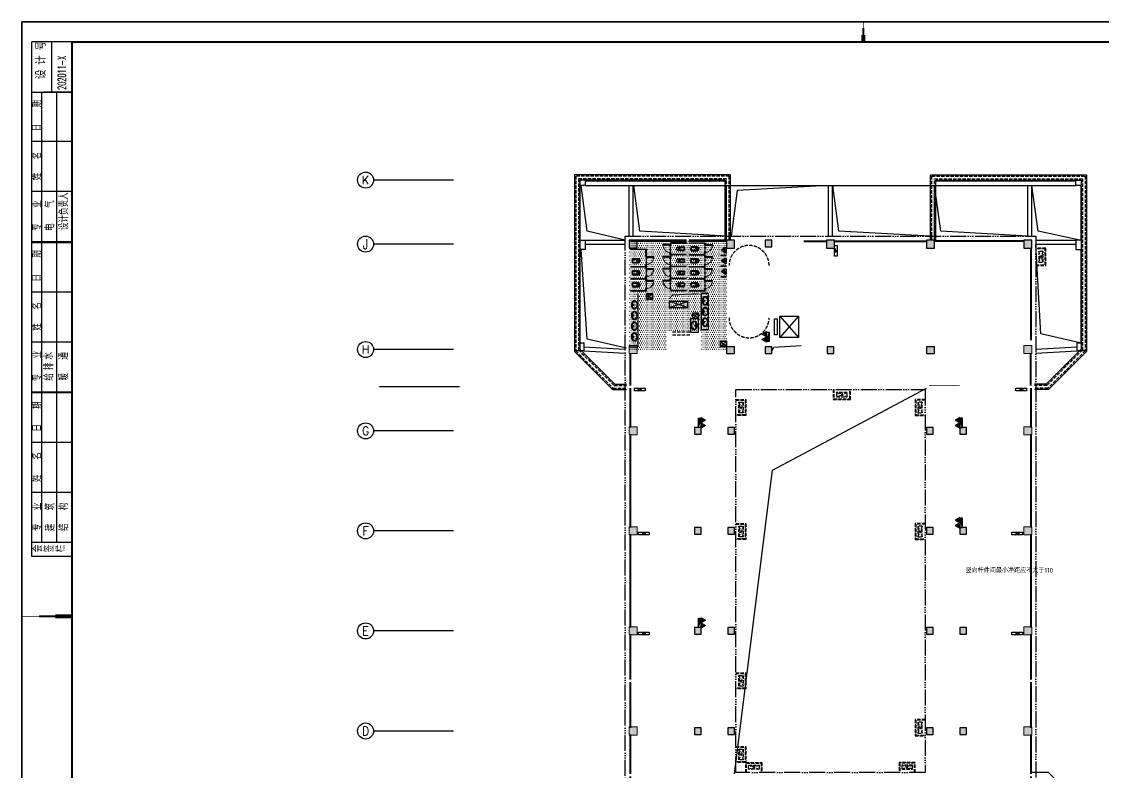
# Model space of a CAD drawing. Extents: x -55438775289 to -98440, y -7665632576 to 9496667396.
# Drawn here: x -234616 to -153515, y -89120 to -32839 of the extents above; entities that cross this region are included whole.
import ezdxf
from ezdxf.enums import TextEntityAlignment as Align

# ---------------------------------------------------------------- set-up
doc = ezdxf.new("R2010")
doc.units = 0
doc.header["$LTSCALE"] = 1000
doc.linetypes.add('行政综合楼底图$0$ACAD_ISO06W100', pattern=[37.5, 24, -3, 0.5, -3, 0.5, -3, 0.5, -3])
doc.linetypes.add('行政综合楼底图$0$DASH', pattern=[0.35, 0.25, -0.1])
doc.layers.get('0').update_dxf_attribs({"linetype": 'CONTINUOUS'})
for name, color, linetype in [('0AR', 8, 'CONTINUOUS'), ('FRAME', 7, 'CONTINUOUS'), ('行政综合楼底图$0$A-空调', 8, '行政综合楼底图$0$DASH'), ('行政综合楼底图$0$AXIS', 8, 'CONTINUOUS'), ('行政综合楼底图$0$AXIS_TEXT', 8, 'CONTINUOUS'), ('行政综合楼底图$0$EQUIP_消火栓', 8, 'CONTINUOUS'), ('行政综合楼底图$0$EQUIP_灭火器', 8, 'CONTINUOUS'), ('行政综合楼底图$0$EVTR', 8, 'CONTINUOUS'), ('行政综合楼底图$0$HANDRAIL', 8, 'CONTINUOUS'), ('行政综合楼底图$0$JS-柱', 8, 'CONTINUOUS'), ('行政综合楼底图$0$LINE', 8, 'CONTINUOUS'), ('行政综合楼底图$0$LVTRY', 8, 'CONTINUOUS'), ('行政综合楼底图$0$PUB_HATCH', 8, 'CONTINUOUS'), ('行政综合楼底图$0$PUB_TEXT', 8, 'CONTINUOUS'), ('行政综合楼底图$0$roof', 8, 'CONTINUOUS'), ('行政综合楼底图$0$SPACE_HATCH', 8, 'CONTINUOUS'), ('行政综合楼底图$0$STAIR', 8, 'CONTINUOUS'), ('行政综合楼底图$0$SURFACE', 8, 'CONTINUOUS'), ('行政综合楼底图$0$WINDOW', 8, 'CONTINUOUS'), ('行政综合楼底图$0$Z-电器', 8, 'CONTINUOUS'), ('行政综合楼底图$0$挡烟垂壁', 8, 'CONTINUOUS'), ('行政综合楼底图$0$洁具', 8, 'CONTINUOUS'), ('行政综合楼底图$0$钢构--柱', 8, 'CONTINUOUS')]:
    doc.layers.add(name, color=color, linetype=linetype)
doc.layers.add('行政综合楼底图$0$COLU', color=8, linetype='CONTINUOUS', lineweight=30)
doc.styles.add('FRAME-3', font='romans.shx', dxfattribs={"width": 0.7, "bigfont": 'hztxt.shx'})
doc.styles.add('行政综合楼底图$0$_TCH_AXIS', font='COMPLEX', dxfattribs={"bigfont": 'GBCBIG'})
doc.styles.add('行政综合楼底图$0$COMPLEX', font='COMPLEX')
doc.styles.add('行政综合楼底图$0$DIM_FONT', font='SIMPLEX', dxfattribs={"width": 0.7, "bigfont": 'GBCBIG'})
doc.styles.add('行政综合楼底图$0$Standard', font='TSSDENG(2)', dxfattribs={"bigfont": 'TSSDCHN(2)'})
doc.styles.add('行政综合楼底图$0$偶数层平面$0$_ROMANC', font='romanc__.ttf', dxfattribs={"width": 0.6})

# ---------------------------------------------------------------- blocks, each defined once
blk = doc.blocks.new('行政综合楼底图$0$487w89234wrgt53leserfas')
at = {"layer": '行政综合楼底图$0$A-空调'}
for p, q in [((0, 320), (800, 320)), ((0, 0), (0, 320)), ((200, 240), (0, 320)), ((200, 80), (0, 0)), ((800, 0), (0, 0)), ((800, 320), (600, 240)), ((800, 0), (600, 80)), ((800, 320), (800, 0))]:
    blk.add_line(p, q, dxfattribs=at)
at = {"layer": '行政综合楼底图$0$A-空调', "style": '行政综合楼底图$0$偶数层平面$0$_ROMANC', "width": 0.7}
blk.add_text('AC', height=200, rotation=360, dxfattribs=at).set_placement((277, 73))
blk = doc.blocks.new('行政综合楼底图$0$04w7iw58658')
at = {"layer": '行政综合楼底图$0$A-空调', "linetype": '行政综合楼底图$0$DASH'}
for points in [[(-823980, -167265), (-823230, -167265), (-823230, -165965), (-823980, -165965)], [(-823980, -167215), (-823280, -167215), (-823280, -166015), (-823980, -166015)], [(-839180, -176565), (-839180, -177315), (-837880, -177315), (-837880, -176565)], [(-839130, -176565), (-839130, -177265), (-837930, -177265), (-837930, -176565)], [(-846480, -177315), (-845730, -177315), (-845730, -178515), (-846480, -178515)], [(-846480, -177365), (-845780, -177365), (-845780, -178465), (-846480, -178465)], [(-832280, -177315), (-833030, -177315), (-833030, -178515), (-832280, -178515)], [(-832280, -177365), (-832980, -177365), (-832980, -178465), (-832280, -178465)], [(-846480, -186615), (-845730, -186615), (-845730, -187815), (-846480, -187815)], [(-846480, -186665), (-845780, -186665), (-845780, -187765), (-846480, -187765)], [(-832280, -186615), (-833030, -186615), (-833030, -187815), (-832280, -187815)], [(-832280, -186665), (-832980, -186665), (-832980, -187765), (-832280, -187765)], [(-846480, -197815), (-845730, -197815), (-845730, -199015), (-846480, -199015)], [(-846480, -197865), (-845780, -197865), (-845780, -198965), (-846480, -198965)], [(-832280, -201315), (-833030, -201315), (-833030, -202515), (-832280, -202515)], [(-832280, -201365), (-832980, -201365), (-832980, -202465), (-832280, -202465)], [(-846480, -203315), (-845730, -203315), (-845730, -204515), (-846480, -204515)], [(-846480, -203365), (-845780, -203365), (-845780, -204465), (-846480, -204465)], [(-845730, -205265), (-845730, -204515), (-844530, -204515), (-844530, -205265)], [(-845680, -205265), (-845680, -204565), (-844580, -204565), (-844580, -205265)], [(-833030, -205265), (-833030, -204515), (-834230, -204515), (-834230, -205265)], [(-833080, -205265), (-833080, -204565), (-834180, -204565), (-834180, -205265)]]:
    blk.add_lwpolyline(points, dxfattribs=at)
at = {"layer": '行政综合楼底图$0$A-空调', "linetype": 'ByBlock', "extrusion": (0, 0, -1), "zscale": -1}
for p, rotation in [((823430, -166215), 270.00000004002), ((832830, -178315), 90.00000004001984), ((832830, -187615), 90.00000004001984), ((832830, -202315), 90.00000004001984), ((834030, -204715), 180)]:
    blk.add_blockref('行政综合楼底图$0$487w89234wrgt53leserfas', p, dxfattribs=dict(at, rotation=rotation))
blk.add_blockref('行政综合楼底图$0$487w89234wrgt53leserfas', (838130, -177115), dxfattribs=at)
at = {"layer": '行政综合楼底图$0$A-空调', "linetype": 'ByBlock', "extrusion": (0, 0, -1), "xscale": -1, "zscale": -1}
for p, rotation in [((845930, -178315), 269.9999999599802), ((845930, -187615), 269.9999999599802), ((845930, -198815), 269.9999999599802), ((845930, -204315), 269.9999999599802), ((844730, -204715), 180)]:
    blk.add_blockref('行政综合楼底图$0$487w89234wrgt53leserfas', p, dxfattribs=dict(at, rotation=rotation))
blk = doc.blocks.new('行政综合楼底图$0$$DorLib2D$00000001')
for p, q in [((0.45, 0.975), (0.5, 0.975)), ((0.45, 0), (0.45, 0.975)), ((0.5, 0), (0.45, 0)), ((0.5, 0), (0.5, 0.975))]:
    blk.add_line(p, q)
at = {"lineweight": 13}
blk.add_arc((0.475, 0), 0.975, 91.46928, 180, dxfattribs=at)
blk = doc.blocks.new('行政综合楼底图$0$$lvtry$00000200')
at = {"color": 0}
for p, q in [((-110, -40, 0), (-110, -470, 0)), ((100, -30, 0), (-100, -30, 0)), ((110, -470, 0), (110, -40, 0))]:
    blk.add_line(p, q, dxfattribs=at)
at = {"color": 0, "elevation": 0}
blk.add_lwpolyline([(100, 0), (-100, 0, 0.414214), (-140, -40), (-140, -480, 0.414214), (-30, -590), (30, -590, 0.414214), (140, -480), (140, -40, 0.414214)], format="xyb", close=True, dxfattribs=at)
blk.add_lwpolyline([(140, -470), (-140, -470)], dxfattribs=at)
at = {"color": 0}
blk.add_circle((0, -359, 0), 20, dxfattribs=at)
for centre, start, end in [((-100, -40, 0), 90, 180), ((100, -40, 0), 0, 90)]:
    blk.add_arc(centre, 10, start, end, dxfattribs=at)
for p in [(0, 0), (0, -359, 0)]:
    blk.add_point(p, dxfattribs=at)
blk = doc.blocks.new('行政综合楼底图$0$WEWWW')
at = {"layer": '行政综合楼底图$0$洁具', "color": 201}
blk.add_line((1309138, 225223), (1309138, 225253), dxfattribs=at)
for points in [[(1307938, 224488), (1309138, 224488), (1309138, 225388)], [(1307938, 224518), (1309108, 224518), (1309108, 224653), (1309138, 224653)], [(1309108, 225253), (1309108, 225388)]]:
    blk.add_lwpolyline(points, dxfattribs=at)
at = {"layer": '行政综合楼底图$0$LVTRY', "rotation": 89.99964805849478}
blk.add_blockref('行政综合楼底图$0$$lvtry$00000200', (1308078, 224938, 0), dxfattribs=at)
at = {"layer": '行政综合楼底图$0$洁具', "color": 201, "extrusion": (0, 0, -1), "xscale": 600, "yscale": 600, "zscale": -100, "rotation": 90}
blk.add_blockref('行政综合楼底图$0$$DorLib2D$00000001', (-1309108, 224953), dxfattribs=at)
blk = doc.blocks.new('行政综合楼底图$0$$lvtry$00000174')
at = {"color": 0}
for p, q in [((-179, -96), (-17, -96)), ((-14, -152), (-54, -152)), ((-52, -25), (56, -25)), ((-52, -78), (-20, -78)), ((-22, -44), (-17, -142)), ((2, -208), (2, -161)), ((58, -152), (18, -152)), ((21, -142), (26, -44)), ((21, -96), (183, -96)), ((24, -78), (56, -78))]:
    blk.add_line(p, q, dxfattribs=at)
blk.add_lwpolyline([(-123, -18, 0.084172), (-219, -66, 0.106486), (-289, -143, 0.130324), (-310, -225, 0.130324), (-289, -308, 0.106486), (-219, -385, 0.084172), (-123, -433, 0.073176), (0, -451, 0.073176), (123, -433, 0.084172), (219, -385, 0.106486), (289, -308, 0.130324), (310, -225, 0.130324), (289, -143, 0.106486), (219, -66, 0.084172), (123, -18, 0.073176), (0, 0, 0.073176), (-123, -18)], format="xyb", dxfattribs=at)
for centre, radius in [((-52, -52), 19.4), ((-52, -52), 12.6), ((56, -52), 19.4), ((56, -52), 12.6)]:
    blk.add_circle(centre, radius, dxfattribs=at)
for centre, radius, start, end in [((-114, -224), 148, 125.21711, 225.40436), ((6, -130), 300, 221.74301, 269.24304), ((-179, -131), 35.1, 90, 125.21711), ((-52, -52), 26.5, 90, 270), ((2, -152), 30.9, 129.87131, 50.12869), ((2, -62), 29.9, 37.44023, 142.55977), ((2, -142), 19.1, 180, 0), ((2, -152), 19.3, 163.92741, 16.07259), ((-2, -130), 300, 270.75696, 318.25699), ((56, -52), 26.5, 270, 90), ((183, -131), 35.1, 54.78289, 90), ((118, -224), 148, 314.59564, 54.78289)]:
    blk.add_arc(centre, radius, start, end, dxfattribs=at)
for p in [(2, -62), (2, -152)]:
    blk.add_point(p, dxfattribs=at)
blk = doc.blocks.new('行政综合楼底图$0$$plan$00002154')
for p, q in [((-449.999625, 450), (449.999625, 450)), ((-449.999625, -450), (-449.999625, 450)), ((-399.999625, 400), (399.999625, 400)), ((-399.999625, 400), (-26.107125, 26.1075)), ((-399.999625, -400), (-399.999625, 400)), ((24.999625, 0), (-24.999625, 0)), ((0.000375, -25), (0.000375, 25)), ((26.392875, 26.3925), (399.999625, 400)), ((399.999625, 400), (399.999625, -400)), ((449.999625, 450), (449.999625, -450)), ((449.999625, -450), (-449.999625, -450)), ((-399.999625, -400), (-26.497125, -26.495)), ((399.999625, -400), (-399.999625, -400)), ((26.584875, -26.585), (399.999625, -400))]:
    blk.add_line(p, q)
for radius in [37.5, 25]:
    blk.add_circle((0.000375, 0), radius)
blk = doc.blocks.new('行政综合楼底图$0$$plan$00002813')
at = {"layer": '行政综合楼底图$0$LVTRY'}
blk.add_line((-112, -146), (114, -146), dxfattribs=at)
blk.add_lwpolyline([(-185, 0), (-185, -10), (-164, -10, 0.125587), (-163, -162, 0.087699), (-135, -207, -0.142493), (-79, -292, 0.309604), (0, -360, 0.229829), (59, -308, -0.1358), (128, -215, 0.187963), (170, -108, 0.056569), (165, -10), (185, -10), (185, 0)], format="xyb", close=True, dxfattribs=at)
for radius in [47.3, 34.6, 22.1]:
    blk.add_circle((0, -62), radius, dxfattribs=at)
for centre, radius, start, end in [((-382, -363), 346, 14.06156, 38.70013), ((-6, -276), 40.9, 183.65649, 351.93977), ((335, -366), 312, 135.28681, 164.39133)]:
    blk.add_arc(centre, radius, start, end, dxfattribs=at)
blk = doc.blocks.new('行政综合楼底图$0$dujktarfgaujtjstjs')
blk.add_lwpolyline([(-714, 5071), (-434, 5377), (1486, 5471)])
at = {"layer": '行政综合楼底图$0$LINE'}
for points in [[(586, 9471), (-3614, 9471)], [(586, 9371), (-3614, 9371), (-3614, 9371)], [(3586, 9471), (786, 9471)], [(3586, 9371), (786, 9371)]]:
    blk.add_lwpolyline(points, dxfattribs=at)
at = {"layer": '行政综合楼底图$0$LVTRY'}
for points in [[(3586, 8306), (3186, 8306), (3186, 8336), (3586, 8336)], [(3586, 7506), (3186, 7506), (3186, 7536), (3586, 7536)], [(3586, 6706), (3186, 6706), (3186, 6736), (3586, 6736)], [(-3064, 5471), (-3064, 1721), (-3064, 1721), (-3064, 1721), (-3064, 1471)], [(1686, 2771), (2236, 2771), (2236, 5471), (1686, 5471), (1686, 2771)], [(1486, 3571), (886, 3571), (886, 2571), (1486, 2571), (1486, 3571)], [(-3714, 1471), (-3064, 1471)]]:
    blk.add_lwpolyline(points, dxfattribs=at)
at = {"layer": '行政综合楼底图$0$SPACE_HATCH'}
blk.add_lwpolyline([(686, 4421), (686, 4871), (-714, 4871), (-714, 4421), (686, 4421), (-714, 4871), (-714, 4421), (686, 4871)], dxfattribs=at)
at = {"layer": '行政综合楼底图$0$WINDOW', "linetype": '行政综合楼底图$0$DASH'}
for p, q in [((836, 2571), (-464, 2571)), ((-464, 2371), (836, 2371))]:
    blk.add_line(p, q, dxfattribs=at)
at = {"layer": '行政综合楼底图$0$洁具', "color": 201}
blk.add_line((-2314, 8206), (-2314, 8236), dxfattribs=at)
for points in [[(586, 9271), (-614, 9271), (-614, 9241), (586, 9241)], [(786, 9271), (1986, 9271), (1986, 9241), (786, 9241)], [(-3614, 8801), (-2414, 8801), (-2414, 8771), (-3614, 8771)]]:
    blk.add_lwpolyline(points, close=True, dxfattribs=at)
for points in [[(-3614, 7471), (-2414, 7471), (-2414, 8771)], [(-2444, 8236), (-2444, 8771)], [(-3614, 7501), (-2444, 7501), (-2444, 7636), (-2414, 7636)]]:
    blk.add_lwpolyline(points, dxfattribs=at)
at = {"xscale": -1}
for p in [(1308523, -216117), (1308523, -217017), (1308523, -217917), (1308523, -218817)]:
    blk.add_blockref('行政综合楼底图$0$WEWWW', p, dxfattribs=at)
for p in [(-1307152, -216117), (-1307152, -217017), (-1311552, -217917), (-1307152, -217917), (-1311552, -218817), (-1307152, -218817)]:
    blk.add_blockref('行政综合楼底图$0$WEWWW', p)
at = {"layer": '行政综合楼底图$0$LVTRY'}
for name, p, rotation in [('行政综合楼底图$0$$plan$00002813', (3586, 8721), 270), ('行政综合楼底图$0$$lvtry$00000200', (-3474, 7921, 0), 89.99964805849478), ('行政综合楼底图$0$$plan$00002813', (3586, 7921), 270), ('行政综合楼底图$0$$plan$00002813', (3586, 7121), 270), ('行政综合楼底图$0$$lvtry$00000174', (-3539, 4620), 90), ('行政综合楼底图$0$$lvtry$00000174', (1761, 4920), 90), ('行政综合楼底图$0$$lvtry$00000174', (-3539, 3820), 90), ('行政综合楼底图$0$$lvtry$00000174', (1761, 4120), 90), ('行政综合楼底图$0$$lvtry$00000174', (-3539, 3020), 90), ('行政综合楼底图$0$$lvtry$00000174', (1388, 3073), 270), ('行政综合楼底图$0$$lvtry$00000174', (1761, 3320), 90), ('行政综合楼底图$0$$lvtry$00000174', (-3539, 2220), 90)]:
    blk.add_blockref(name, p, dxfattribs=dict(at, rotation=rotation))
at = {"layer": '行政综合楼底图$0$LVTRY', "xscale": 0.4999999999999998, "yscale": 0.4999999999999998, "zscale": 0.4999999999999998, "rotation": 179.9999999999794}
for p in [(-2189, 5246), (1261, 3796), (3361, 1696)]:
    blk.add_blockref('行政综合楼底图$0$$plan$00002154', p, dxfattribs=at)
at = {"layer": '行政综合楼底图$0$洁具', "color": 201, "extrusion": (0, 0, -1), "xscale": 600, "yscale": 600, "zscale": -100, "rotation": 90}
blk.add_blockref('行政综合楼底图$0$$DorLib2D$00000001', (2444, 7936), dxfattribs=at)
blk = doc.blocks.new('行政综合楼底图$0$yadt45u84iuqa4t')
at = {"color": 253}
for points in [[(6304, 2891), (3370, 2207), (2904, -4510)], [(40304, 2490), (37370, 1807), (37005, -4860)], [(6204, -5210), (3370, -5893), (2904, -9310)], [(13804, -5509), (7320, -5893), (6854, -9310)], [(21429, -9310), (14620, -8926), (14154, -5509)], [(29054, -5509), (22245, -5893), (21779, -9310)], [(36405, -5509), (29870, -5893), (29404, -9310)], [(40304, -5210), (37170, -5893), (36705, -9310)]]:
    blk.add_lwpolyline(points, dxfattribs=at)
at = {"layer": '行政综合楼底图$0$LINE'}
for points in [[(3104, 3090), (6204, 3273)], [(37005, 3273), (40105, 3090)], [(2704, 2490), (3104, 2490), (3104, 3090), (2504, 3090)], [(2804, 2490), (2804, -4510)], [(3102, 2790), (6202, 2973)], [(37007, 2973), (40108, 2790)], [(40705, 3090), (40104, 3090), (40104, 2490), (40505, 2490)], [(40404, 2490), (40404, -4510)], [(2704, -5210), (3204, -5210), (3204, -4510), (2704, -4510), (2704, -4510)], [(40505, -5210), (40004, -5210), (40004, -4510), (40505, -4510)], [(2804, -5210), (2804, -9310)], [(3204, -4910), (6204, -4910)], [(3204, -5210), (6204, -5210)], [(6504, -5509), (6504, -9310)], [(6804, -5509), (6804, -9310)], [(13804, -5509), (13804, -9310)], [(14104, -5509), (14104, -9310)], [(21454, -5509), (21454, -9310)], [(21754, -5509), (21754, -9310)], [(29104, -5509), (29104, -9310)], [(29404, -5509), (29404, -9310)], [(36405, -5509), (36405, -9310)], [(36705, -5509), (36705, -9310)], [(37005, -4910), (40004, -4910)], [(37005, -5210), (40004, -5210)], [(40404, -5210), (40404, -9310)], [(3204, -9809), (3204, -9310), (2704, -9310)], [(3204, -9310), (40004, -9310)], [(3204, -9660), (13804, -9660)], [(29404, -9660), (40004, -9660)], [(40505, -9310), (40004, -9310), (40004, -9809)]]:
    blk.add_lwpolyline(points, dxfattribs=at)
blk = doc.blocks.new('行政综合楼底图$0$四层柱网2020.4.24')
at = {"layer": '行政综合楼底图$0$JS-柱'}
h = blk.add_hatch(color=8, dxfattribs=at)
h.dxf.hatch_style = 1
h.paths.add_polyline_path([(450100, 145482), (449500, 145482), (449500, 144882), (450100, 144882)])
h.paths.add_polyline_path([(420500, 145482), (419900, 145482), (419900, 144882), (420500, 144882)])
h.paths.add_polyline_path([(450100, 180182), (449500, 180182), (449500, 179582), (450100, 179582)])
h.paths.add_polyline_path([(450100, 151582), (449500, 151582), (449500, 150982), (450100, 150982)])
h.paths.add_polyline_path([(420500, 151582), (419900, 151582), (419900, 150982), (420500, 150982)])
h.paths.add_polyline_path([(450100, 159082), (449500, 159082), (449500, 158482), (450100, 158482)])
h.paths.add_polyline_path([(420500, 159082), (419900, 159082), (419900, 158482), (420500, 158482)])
h.paths.add_polyline_path([(450100, 166582), (449500, 166582), (449500, 165982), (450100, 165982)])
h.paths.add_polyline_path([(420500, 166582), (419900, 166582), (419900, 165982), (420500, 165982)])
h.paths.add_polyline_path([(450100, 174082), (449500, 174082), (449500, 173482), (450100, 173482)])
h.paths.add_polyline_path([(420500, 174082), (419900, 174082), (419900, 173482), (420500, 173482)])
h.paths.add_polyline_path([(420500, 180182), (419900, 180182), (419900, 179582), (420500, 179582)])
h.paths.add_polyline_path([(450100, 137582), (449500, 137582), (449500, 136982), (450100, 136982)])
h.paths.add_polyline_path([(442200, 144982), (442800, 144982), (442800, 145482), (442200, 145482)])
h.paths.add_polyline_path([(435250, 145482), (434750, 145482), (434750, 144982), (435250, 144982)])
h.paths.add_polyline_path([(427800, 145482), (427200, 145482), (427200, 144982), (427800, 144982)])
h.paths.add_polyline_path([(442200, 179582), (442800, 179582), (442800, 180082), (442200, 180082)])
h.paths.add_polyline_path([(450100, 188082), (449500, 188082), (449500, 187482), (450100, 187482)])
h.paths.add_polyline_path([(442800, 188082), (442200, 188082), (442200, 187482), (442800, 187482)])
h.paths.add_polyline_path([(447100, 137482), (446600, 137482), (446600, 136982), (447100, 136982)])
h.paths.add_polyline_path([(442800, 137582), (442200, 137582), (442200, 136982), (442800, 136982)])
h.paths.add_polyline_path([(435300, 137582), (434700, 137582), (434700, 136982), (435300, 136982)])
h.paths.add_polyline_path([(427800, 137582), (427200, 137582), (427200, 136982), (427800, 136982)])
h.paths.add_polyline_path([(420500, 137582), (419900, 137582), (419900, 136982), (420500, 136982)])
h.paths.add_polyline_path([(447100, 145482), (446600, 145482), (446600, 144982), (447100, 144982)])
h.paths.add_polyline_path([(445200, 151532), (444700, 151532), (444700, 151032), (445200, 151032)])
h.paths.add_polyline_path([(442700, 151532), (442200, 151532), (442200, 151032), (442700, 151032)])
h.paths.add_polyline_path([(427800, 151532), (427300, 151532), (427300, 151032), (427800, 151032)])
h.paths.add_polyline_path([(425300, 151532), (424800, 151532), (424800, 151032), (425300, 151032)])
h.paths.add_polyline_path([(445200, 159032), (444700, 159032), (444700, 158532), (445200, 158532)])
h.paths.add_polyline_path([(442700, 159032), (442200, 159032), (442200, 158532), (442700, 158532)])
h.paths.add_polyline_path([(427800, 159032), (427300, 159032), (427300, 158532), (427800, 158532)])
h.paths.add_polyline_path([(425300, 159032), (424800, 159032), (424800, 158532), (425300, 158532)])
h.paths.add_polyline_path([(445200, 166532), (444700, 166532), (444700, 166032), (445200, 166032)])
h.paths.add_polyline_path([(442700, 166532), (442200, 166532), (442200, 166032), (442700, 166032)])
h.paths.add_polyline_path([(427800, 166532), (427300, 166532), (427300, 166032), (427800, 166032)])
h.paths.add_polyline_path([(425300, 166532), (424800, 166532), (424800, 166032), (425300, 166032)])
h.paths.add_polyline_path([(445200, 174032), (444700, 174032), (444700, 173532), (445200, 173532)])
h.paths.add_polyline_path([(442700, 174032), (442200, 174032), (442200, 173532), (442700, 173532)])
h.paths.add_polyline_path([(427800, 174032), (427300, 174032), (427300, 173532), (427800, 173532)])
h.paths.add_polyline_path([(425300, 174032), (424800, 174032), (424800, 173532), (425300, 173532)])
h.paths.add_polyline_path([(435250, 180082), (434750, 180082), (434750, 179582), (435250, 179582)])
h.paths.add_polyline_path([(430600, 180082), (430100, 180082), (430100, 179582), (430600, 179582)])
h.paths.add_polyline_path([(427800, 180082), (427200, 180082), (427200, 179582), (427800, 179582)])
h.paths.add_polyline_path([(435300, 188082), (434700, 188082), (434700, 187482), (435300, 187482)])
h.paths.add_polyline_path([(430600, 188082), (430100, 188082), (430100, 187582), (430600, 187582)])
h.paths.add_polyline_path([(427800, 188082), (427200, 188082), (427200, 187482), (427800, 187482)])
h.paths.add_polyline_path([(420500, 188082), (419900, 188082), (419900, 187482), (420500, 187482)])
edge = h.paths.add_edge_path()
edge.add_line((449464, 169807), (463560, 169807))
at = {"layer": '行政综合楼底图$0$COLU', "lineweight": -2}
for points in [[(420500, 188082), (419900, 188082), (419900, 187482), (420500, 187482)], [(427800, 188082), (427200, 188082), (427200, 187482), (427800, 187482)], [(430600, 188082), (430100, 188082), (430100, 187582), (430600, 187582)], [(435300, 188082), (434700, 188082), (434700, 187482), (435300, 187482)], [(442800, 188082), (442200, 188082), (442200, 187482), (442800, 187482)], [(450100, 188082), (449500, 188082), (449500, 187482), (450100, 187482)], [(427800, 180082), (427200, 180082), (427200, 179582), (427800, 179582)], [(430600, 180082), (430100, 180082), (430100, 179582), (430600, 179582)], [(435250, 180082), (434750, 180082), (434750, 179582), (435250, 179582)], [(442200, 179582), (442800, 179582), (442800, 180082), (442200, 180082)], [(425300, 174032), (424800, 174032), (424800, 173532), (425300, 173532)], [(427800, 174032), (427300, 174032), (427300, 173532), (427800, 173532)], [(442700, 174032), (442200, 174032), (442200, 173532), (442700, 173532)], [(445200, 174032), (444700, 174032), (444700, 173532), (445200, 173532)], [(425300, 166532), (424800, 166532), (424800, 166032), (425300, 166032)], [(427800, 166532), (427300, 166532), (427300, 166032), (427800, 166032)], [(442700, 166532), (442200, 166532), (442200, 166032), (442700, 166032)], [(445200, 166532), (444700, 166532), (444700, 166032), (445200, 166032)], [(425300, 159032), (424800, 159032), (424800, 158532), (425300, 158532)], [(427800, 159032), (427300, 159032), (427300, 158532), (427800, 158532)], [(442700, 159032), (442200, 159032), (442200, 158532), (442700, 158532)], [(445200, 159032), (444700, 159032), (444700, 158532), (445200, 158532)], [(425300, 151532), (424800, 151532), (424800, 151032), (425300, 151032)], [(427800, 151532), (427300, 151532), (427300, 151032), (427800, 151032)], [(442700, 151532), (442200, 151532), (442200, 151032), (442700, 151032)], [(445200, 151532), (444700, 151532), (444700, 151032), (445200, 151032)], [(427800, 145482), (427200, 145482), (427200, 144982), (427800, 144982)], [(435250, 145482), (434750, 145482), (434750, 144982), (435250, 144982)], [(442200, 144982), (442800, 144982), (442800, 145482), (442200, 145482)], [(447100, 145482), (446600, 145482), (446600, 144982), (447100, 144982)], [(420500, 137582), (419900, 137582), (419900, 136982), (420500, 136982)], [(427800, 137582), (427200, 137582), (427200, 136982), (427800, 136982)], [(435300, 137582), (434700, 137582), (434700, 136982), (435300, 136982)], [(442800, 137582), (442200, 137582), (442200, 136982), (442800, 136982)], [(447100, 137482), (446600, 137482), (446600, 136982), (447100, 136982)], [(450100, 137582), (449500, 137582), (449500, 136982), (450100, 136982)]]:
    blk.add_lwpolyline(points, close=True, dxfattribs=at)
at = {"layer": '行政综合楼底图$0$COLU', "lineweight": 15}
for points in [[(420500, 180182), (419900, 180182), (419900, 179582), (420500, 179582)], [(450100, 180182), (449500, 180182), (449500, 179582), (450100, 179582)], [(420500, 174082), (419900, 174082), (419900, 173482), (420500, 173482)], [(450100, 174082), (449500, 174082), (449500, 173482), (450100, 173482)], [(420500, 166582), (419900, 166582), (419900, 165982), (420500, 165982)], [(450100, 166582), (449500, 166582), (449500, 165982), (450100, 165982)], [(420500, 159082), (419900, 159082), (419900, 158482), (420500, 158482)], [(450100, 159082), (449500, 159082), (449500, 158482), (450100, 158482)], [(420500, 151582), (419900, 151582), (419900, 150982), (420500, 150982)], [(450100, 151582), (449500, 151582), (449500, 150982), (450100, 150982)], [(420500, 145482), (419900, 145482), (419900, 144882), (420500, 144882)], [(450100, 145482), (449500, 145482), (449500, 144882), (450100, 144882)]]:
    blk.add_lwpolyline(points, close=True, dxfattribs=at)
blk = doc.blocks.new('行政综合楼底图$0$fsu6i57iagfadfafaf')
at = {"layer": '行政综合楼底图$0$PUB_TEXT', "style": '行政综合楼底图$0$Standard'}
blk.add_text('竖向杆件间最小净距应不大于110', height=350, dxfattribs=at).set_placement((-7340, -1914))
blk = doc.blocks.new('行政综合楼底图$0$o6i56ia45uqa4iu4j')
at = {"layer": '行政综合楼底图$0$HANDRAIL'}
for points in [[(-41853, -136128), (-40153, -136128)], [(-41853, -136178), (-40153, -136178)], [(-39553, -136128), (-32653, -136128)], [(-39553, -136178), (-32653, -136178)], [(-25353, -136128), (-32053, -136128)], [(-25353, -136178), (-32053, -136178)], [(-24853, -136678), (-24853, -143578)], [(-24803, -136678), (-24803, -143578)], [(-54903, -144578), (-54903, -146978)], [(-54853, -144578), (-54853, -146978)], [(-24853, -146978), (-24853, -144578)], [(-24803, -146978), (-24803, -144578)], [(-54903, -147178), (-54903, -150128)], [(-54853, -147178), (-54853, -150128)], [(-24853, -147178), (-24853, -150128)], [(-24803, -147178), (-24803, -150128)], [(-54903, -150628), (-54903, -157628)], [(-54853, -150628), (-54853, -157628)], [(-24853, -150628), (-24853, -157628)], [(-24803, -150628), (-24803, -157628)], [(-54903, -158128), (-54903, -165128)], [(-54853, -158128), (-54853, -165128)], [(-24853, -158128), (-24853, -165128)], [(-24803, -158128), (-24803, -165128)], [(-54903, -165628), (-54903, -169028)], [(-54853, -165628), (-54853, -169028)], [(-24853, -165628), (-24853, -169028)], [(-24803, -165628), (-24803, -169028)], [(-54903, -169228), (-54903, -172628)], [(-54853, -169228), (-54853, -172628)], [(-24853, -169228), (-24853, -172628)], [(-24803, -169228), (-24803, -172628)], [(-54903, -173128), (-54903, -176078)], [(-54853, -173128), (-54853, -176078)], [(-24853, -173128), (-24853, -176078)], [(-24803, -173128), (-24803, -176078)], [(-54903, -176278), (-54903, -178678)], [(-54853, -176278), (-54853, -178678)], [(-24853, -176278), (-24853, -178678)], [(-24803, -176278), (-24803, -178678)], [(-54903, -179178), (-54903, -186578)], [(-54853, -179178), (-54853, -186578)], [(-24853, -179878), (-24853, -186578)], [(-24803, -179878), (-24803, -186578)], [(-54353, -187078), (-49753, -187078)], [(-54353, -187128), (-49753, -187128)], [(-49553, -187078), (-47653, -187078)], [(-49553, -187128), (-47653, -187128)], [(-47053, -187078), (-40153, -187078)], [(-47053, -187128), (-40153, -187128)], [(-39553, -187078), (-32653, -187078)], [(-39553, -187128), (-32653, -187128)], [(-32053, -187078), (-28253, -187078)], [(-32053, -187128), (-28253, -187128)]]:
    blk.add_lwpolyline(points, dxfattribs=at)
at = {"layer": '行政综合楼底图$0$WINDOW'}
blk.add_blockref('行政综合楼底图$0$fsu6i57iagfadfafaf', (-22386, -159094), dxfattribs=at)
blk = doc.blocks.new('行政综合楼底图$0$_AXISO')
blk.add_circle((0, 0), 0.5)
at = {"layer": '行政综合楼底图$0$AXIS_TEXT', "style": '行政综合楼底图$0$COMPLEX', "width": 1.041667}
blk.add_attdef('A', text='', height=0.56, dxfattribs=at).set_placement((-0.25, -0.28), (0.25, -0.28), align=Align.FIT)
blk = doc.blocks.new('行政综合楼底图$0$$TwtSys$00000434')
for p, q in [((-0.5, 0.5), (-0.5, -0.5)), ((-0.5, -0.5), (0.5, 0.5)), ((0.5, 0.5), (-0.5, 0.5)), ((0.5, -0.5), (0.5, 0.5)), ((-0.5, -0.5), (0.5, -0.5))]:
    blk.add_line(p, q)
blk.add_solid([(0.5, -0.5), (0.5, 0.5), (-0.5, -0.5)])
blk = doc.blocks.new('行政综合楼底图$0$$TWTSYS$00000546')
h = blk.add_hatch()
h.set_pattern_fill('ANSI31', color=256, scale=200, style=0)
h.set_pattern_definition([(45, (-38543.802, -6670.83), (-17.67767, 17.67767), [])])
h.paths.add_polyline_path([(-65, 174), (65, 174), (65, 44), (-65, 44)])
for points in [[(0, 344), (-198, 0), (198, 0)], [(-65, 174), (65, 174), (65, 44), (-65, 44)]]:
    blk.add_lwpolyline(points, close=True)
blk = doc.blocks.new('行政综合楼底图')
at = {"layer": '行政综合楼底图$0$PUB_HATCH'}
h = blk.add_hatch(dxfattribs=at)
h.set_pattern_fill('DOTS', color=256, scale=100)
h.set_pattern_definition([(2e-15, (-263703.97, 579988.57), (79.375, 158.75), [0, -158.75])])
h.paths.add_polyline_path([(-851680, -273665), (-851680, -272465), (-851680, -272265), (-849080, -272265), (-849080, -273665), (-847180, -273665), (-847180, -265365), (-854480, -265365), (-854480, -273565), (-854480, -273665)])
blk.add_lwpolyline([(-843780, -273665), (-843622, -273393), (-841580, -273265)])
at = {"layer": '行政综合楼底图$0$AXIS'}
for p, q in [((-867630, -260865), (-873630, -260865)), ((-867630, -265665), (-873630, -265665)), ((-867630, -273565), (-873630, -273565)), ((-867180, -276365), (-873180, -276365)), ((-867630, -279665), (-873630, -279665)), ((-867630, -287165), (-873630, -287165)), ((-867630, -294665), (-873630, -294665)), ((-867630, -302165), (-873630, -302165))]:
    blk.add_line(p, q, dxfattribs=at)
at = {"layer": '行政综合楼底图$0$EVTR'}
for p, q in [((-843580, -271265), (-843380, -271265)), ((-843580, -272465), (-843580, -271265)), ((-843380, -271265), (-843380, -272465)), ((-843180, -271065), (-841780, -271065)), ((-843180, -272665), (-843180, -271065)), ((-843180, -271065), (-841780, -272665)), ((-841780, -271065), (-843180, -272665)), ((-841780, -271065), (-841780, -272665)), ((-843380, -272465), (-843580, -272465)), ((-841780, -272665), (-843180, -272665))]:
    blk.add_line(p, q, dxfattribs=at)
at = {"layer": '行政综合楼底图$0$LINE'}
blk.add_lwpolyline([(-846580, -305365), (-843715, -282622), (-832180, -276465)], dxfattribs=at)
at = {"layer": '行政综合楼底图$0$roof'}
for points in [[(-846880, -265365), (-846880, -260465), (-858580, -260465), (-858580, -273707), (-855721, -276565), (-854680, -276565)], [(-847280, -265365), (-847280, -260865), (-858180, -260865), (-858180, -273541), (-855556, -276165), (-854680, -276165)], [(-831880, -265365), (-831880, -260465), (-820180, -260465), (-820180, -273707), (-823039, -276565), (-824080, -276565)], [(-831480, -265365), (-831480, -260865), (-820580, -260865), (-820580, -273541), (-823204, -276165), (-824080, -276165)], [(-831880, -316665), (-831880, -321365), (-820180, -321365), (-820180, -308124), (-823039, -305265), (-824280, -305265)]]:
    blk.add_lwpolyline(points, dxfattribs=at)
at = {"layer": '行政综合楼底图$0$roof', "color": 251, "linetype": '行政综合楼底图$0$DASH'}
for points in [[(-846980, -265365), (-846980, -260565), (-858480, -260565), (-858480, -273665), (-855680, -276465), (-854680, -276465)], [(-847180, -265365), (-847180, -260765), (-858280, -260765), (-858280, -273583), (-855597, -276265), (-854680, -276265)], [(-831780, -265365), (-831780, -260565), (-820280, -260565), (-820280, -273665), (-823080, -276465), (-824080, -276465)], [(-831580, -265365), (-831580, -260765), (-820480, -260765), (-820480, -273583), (-823163, -276265), (-824080, -276265)]]:
    blk.add_lwpolyline(points, dxfattribs=at)
at = {"layer": '行政综合楼底图$0$STAIR', "color": 8, "linetype": '行政综合楼底图$0$DASH'}
for centre, start, end in [((-845480, -267265), 0, 180), ((-845480, -271185), 180, 0)]:
    blk.add_arc(centre, 1500, start, end, dxfattribs=at)
at = {"layer": '行政综合楼底图$0$SURFACE', "linetype": '行政综合楼底图$0$ACAD_ISO06W100', "ltscale": 0.05}
for points in [[(-854780, -265065), (-823980, -265065), (-823980, -316765), (-854780, -316765)], [(-846480, -276565), (-832280, -276565), (-832280, -305265), (-846480, -305265)]]:
    blk.add_lwpolyline(points, close=True, dxfattribs=at)
at = {"layer": '行政综合楼底图$0$Z-电器'}
for points in [[(-839080, -265765), (-838880, -265765), (-838880, -266565), (-839080, -266565)], [(-853280, -276465), (-853280, -276665), (-854080, -276665), (-854080, -276465)], [(-824680, -276465), (-824680, -276665), (-825480, -276665), (-825480, -276465)], [(-852980, -287265), (-852980, -287465), (-853780, -287465), (-853780, -287265)], [(-824980, -287265), (-824980, -287465), (-825780, -287465), (-825780, -287265)], [(-852980, -294765), (-852980, -294965), (-853780, -294965), (-853780, -294765)], [(-824980, -294765), (-824980, -294965), (-825780, -294965), (-825780, -294765)]]:
    blk.add_lwpolyline(points, close=True, dxfattribs=at)
at = {"layer": '行政综合楼底图$0$挡烟垂壁', "linetype": '行政综合楼底图$0$DASH', "const_width": 50}
blk.add_lwpolyline([(-831980, -276265), (-829680, -276265)], dxfattribs=at)
at = {"xscale": -1, "rotation": 180}
blk.add_blockref('行政综合楼底图$0$yadt45u84iuqa4t', (-860984, -270575), dxfattribs=at)
blk.add_blockref('行政综合楼底图$0$dujktarfgaujtjstjs', (-850766, -274837))
at = {"layer": '行政综合楼底图$0$AXIS'}
ref = blk.add_blockref('行政综合楼底图$0$_AXISO', (-874230, -260865), dxfattribs=dict(at, xscale=1200, yscale=1200, zscale=1200))
ref.add_attrib('A', 'K', dxfattribs={"layer": '行政综合楼底图$0$AXIS_TEXT', "height": 623, "style": '行政综合楼底图$0$_TCH_AXIS'}).set_placement((-874512, -261177), (-873948, -261177), align=Align.FIT)
ref = blk.add_blockref('行政综合楼底图$0$_AXISO', (-874230, -265665), dxfattribs=dict(at, xscale=1200, yscale=1200, zscale=1200))
ref.add_attrib('A', 'J', dxfattribs={"layer": '行政综合楼底图$0$AXIS_TEXT', "height": 744, "style": '行政综合楼底图$0$_TCH_AXIS'}).set_placement((-874425, -266037), (-874035, -266037), align=Align.FIT)
ref = blk.add_blockref('行政综合楼底图$0$_AXISO', (-874230, -273565), dxfattribs=dict(at, xscale=1200, yscale=1200, zscale=1200))
ref.add_attrib('A', 'H', dxfattribs={"layer": '行政综合楼底图$0$AXIS_TEXT', "height": 608, "style": '行政综合楼底图$0$_TCH_AXIS'}).set_placement((-874520, -273870), (-873940, -273870), align=Align.FIT)
ref = blk.add_blockref('行政综合楼底图$0$_AXISO', (-874230, -279665), dxfattribs=dict(at, xscale=1200, yscale=1200, zscale=1200))
ref.add_attrib('A', 'G', dxfattribs={"layer": '行政综合楼底图$0$AXIS_TEXT', "height": 638, "style": '行政综合楼底图$0$_TCH_AXIS'}).set_placement((-874503, -279984), (-873957, -279984), align=Align.FIT)
ref = blk.add_blockref('行政综合楼底图$0$_AXISO', (-874230, -287165), dxfattribs=dict(at, xscale=1200, yscale=1200, zscale=1200))
ref.add_attrib('A', 'F', dxfattribs={"layer": '行政综合楼底图$0$AXIS_TEXT', "height": 668, "style": '行政综合楼底图$0$_TCH_AXIS'}).set_placement((-874485, -287500), (-873975, -287500), align=Align.FIT)
ref = blk.add_blockref('行政综合楼底图$0$_AXISO', (-874230, -294665), dxfattribs=dict(at, xscale=1200, yscale=1200, zscale=1200))
ref.add_attrib('A', 'E', dxfattribs={"layer": '行政综合楼底图$0$AXIS_TEXT', "height": 668, "style": '行政综合楼底图$0$_TCH_AXIS'}).set_placement((-874485, -295000), (-873975, -295000), align=Align.FIT)
ref = blk.add_blockref('行政综合楼底图$0$_AXISO', (-874230, -302165), dxfattribs=dict(at, xscale=1200, yscale=1200, zscale=1200))
ref.add_attrib('A', 'D', dxfattribs={"layer": '行政综合楼底图$0$AXIS_TEXT', "height": 653, "style": '行政综合楼底图$0$_TCH_AXIS'}).set_placement((-874494, -302492), (-873966, -302492), align=Align.FIT)
at = {"layer": '行政综合楼底图$0$EQUIP_消火栓', "zscale": 700}
for p, xscale, yscale, rotation in [((-844080, -272615), 700, -200, 270.0000050090401), ((-844080, -272615), -700, 200, 90.00000500904005), ((-849180, -279065), 700, -200, 90.0000050090401), ((-849180, -279065), -700, 200, 270.0000050090401), ((-829580, -279065), 700, 200, 89.99999499095989), ((-829580, -279065), 700, 200, 89.99999499095989), ((-829580, -286565), 700, 200, 89.99999499095989), ((-829580, -286565), 700, 200, 89.99999499095989), ((-849180, -294065), 700, -200, 90.0000050090401), ((-849180, -294065), -700, 200, 270.0000050090401)]:
    blk.add_blockref('行政综合楼底图$0$$TwtSys$00000434', p, dxfattribs=dict(at, xscale=xscale, yscale=yscale, rotation=rotation))
at = {"layer": '行政综合楼底图$0$EQUIP_灭火器', "color": 0, "yscale": -1}
for p, rotation in [((-844180, -272417), 270.0000050090401), ((-844180, -272814), 270.0000050090401), ((-849080, -278867), 90.00000500904005), ((-849080, -279264), 90.00000500904005), ((-849080, -293867), 90.00000500904005), ((-849080, -294264), 90.00000500904005)]:
    blk.add_blockref('行政综合楼底图$0$$TWTSYS$00000546', p, dxfattribs=dict(at, rotation=rotation))
at = {"layer": '行政综合楼底图$0$EQUIP_灭火器', "color": 0, "xscale": -1}
for p, rotation in [((-844180, -272417), 90.00000500904005), ((-844180, -272814), 90.00000500904005), ((-849080, -278867), 270.0000050090401), ((-849080, -279264), 270.0000050090401), ((-849080, -293867), 270.0000050090401), ((-849080, -294264), 270.0000050090401)]:
    blk.add_blockref('行政综合楼底图$0$$TWTSYS$00000546', p, dxfattribs=dict(at, rotation=rotation))
at = {"layer": '行政综合楼底图$0$EQUIP_灭火器', "color": 0, "rotation": 89.99999499095989}
for p in [(-829680, -278867), (-829680, -278867), (-829680, -279264), (-829680, -279264), (-829680, -286367), (-829680, -286367), (-829680, -286764), (-829680, -286764)]:
    blk.add_blockref('行政综合楼底图$0$$TWTSYS$00000546', p, dxfattribs=at)
at = {"layer": '行政综合楼底图$0$HANDRAIL'}
blk.add_blockref('行政综合楼底图$0$o6i56ia45uqa4iu4j', (-799527, -129287), dxfattribs=at)
at = {"layer": '行政综合楼底图$0$JS-柱'}
blk.add_blockref('行政综合楼底图$0$四层柱网2020.4.24', (-1274380, -453447), dxfattribs=at)
at = {"layer": '行政综合楼底图$0$WINDOW'}
blk.add_blockref('行政综合楼底图$0$04w7iw58658', (0, -100000), dxfattribs=at)
at = {"layer": '行政综合楼底图$0$Z-电器', "linetype": 'Continuous', "style": '行政综合楼底图$0$DIM_FONT', "width": 0.8}
for rotation, p in [(359.94546, (-839037, -266301)), (269.94546, (-853815, -276509)), (269.94546, (-825215, -276509)), (269.94546, (-853515, -287309)), (269.94546, (-825515, -287309)), (269.94546, (-853515, -294809)), (269.94546, (-825515, -294809))]:
    blk.add_text('k', height=300, rotation=rotation, dxfattribs=at).set_placement(p)
blk = doc.blocks.new('a1')
at = {"layer": 'FRAME'}
for p, q in [((32720, 182140), (32720, 184640)), ((34720, 184640), (32720, 184640)), ((33720, 182140), (33720, 184640)), ((32720, 158920), (32720, 182140)), ((32720, 182140), (34720, 182140)), ((33220, 174660), (33220, 182140)), ((34720, 182140), (33320, 182140)), ((33970, 174660), (33970, 182140)), ((34720, 179660), (32720, 179660)), ((34720, 177160), (32720, 177160)), ((34720, 174660), (32720, 174660)), ((32720, 174620), (34720, 174620)), ((34720, 174620), (32720, 174620)), ((33220, 167140), (33220, 174620)), ((33970, 167140), (33970, 174620)), ((34720, 172140), (32720, 172140)), ((34720, 169640), (32720, 169640)), ((34720, 167140), (32720, 167140)), ((34720, 167100), (32720, 167100)), ((33220, 159620), (33220, 167100)), ((33970, 159620), (33970, 167100)), ((34720, 164620), (32720, 164620)), ((34720, 162120), (32720, 162120)), ((34720, 159620), (32720, 159620)), ((34620, 158920), (32720, 158920)), ((34620, 158920), (33220, 158920)), ((34720, 158920), (33570, 158920))]:
    blk.add_line(p, q, dxfattribs=at)
blk.add_lwpolyline([(32220, 126240), (116320, 126240), (116320, 185640), (32220, 185640)], close=True, dxfattribs=at)
for points, const_width in [([(74270, 185640), (74270, 184640)], 35), ([(74270, 184640), (74270, 184990)], 200), ([(74270, 184640), (74270, 185340)], 100), ([(32220, 155940), (34720, 155940)], 35), ([(34720, 155940), (33070, 155940)], 100), ([(34720, 155940), (33895, 155940)], 200)]:
    blk.add_lwpolyline(points, dxfattribs=dict(at, const_width=const_width))
at = {"layer": 'FRAME', "const_width": 100}
blk.add_lwpolyline([(34720, 127240), (115320, 127240), (115320, 184640), (34720, 184640)], close=True, dxfattribs=at)
at = {"layer": 'FRAME', "style": 'FRAME-3'}
for s, height, width, p in [('设 计 号', 500, 0.7, (33409, 182793)), ('202011-X', 400, 0.6, (34411, 182245)), ('期', 400, 0.7, (33175, 181378)), ('日', 400, 0.7, (33178, 180182)), ('名', 400, 0.7, (33201, 178779)), ('姓', 400, 0.7, (33189, 177734)), ('业', 400, 0.7, (33183, 176347)), ('气', 400, 0.7, (33836, 176349)), ('设计负责人', 400, 0.7, (34526, 175237)), ('专', 400, 0.7, (33189, 175197)), ('电', 400, 0.7, (33832, 175197)), ('期', 400, 0.7, (33175, 173858)), ('日', 400, 0.7, (33178, 172662)), ('名', 400, 0.7, (33201, 171259)), ('姓', 400, 0.7, (33189, 170214)), ('业', 400, 0.7, (33183, 168827)), ('水', 400, 0.7, (33771, 168760)), ('通', 400, 0.7, (34521, 168760)), ('排', 400, 0.7, (33776, 168245)), ('专', 400, 0.7, (33189, 167677)), ('给', 400, 0.7, (33776, 167717)), ('暖', 400, 0.7, (34526, 167717)), ('期', 400, 0.7, (33200, 166299)), ('日', 400, 0.7, (33203, 165168)), ('名', 400, 0.7, (33194, 163759)), ('姓', 400, 0.7, (33183, 162643)), ('业', 400, 0.7, (33192, 161237)), ('筑', 400, 0.7, (33843, 161240)), ('构', 400, 0.7, (34521, 161240)), ('专', 400, 0.7, (33197, 160192)), ('建', 400, 0.7, (33848, 160192)), ('结', 400, 0.7, (34526, 160197)), ('会', 400, 0.7, (33222, 159136)), ('签', 400, 0.7, (33797, 159136)), ('栏', 400, 0.7, (34361, 159136))]:
    blk.add_text(s, height=height, rotation=90, dxfattribs=dict(at, width=width)).set_placement(p)
blk = doc.blocks.new('打印框')
at = {"layer": 'FRAME'}
blk.add_lwpolyline([(-894711, 340006), (-810611, 340006), (-810611, 280606), (-894711, 280606)], close=True, dxfattribs=at)

msp = doc.modelspace()

# ---------------------------------------------------------------- block references
at = {"layer": '0AR'}
msp.add_blockref('行政综合楼底图', (665403, 216146), dxfattribs=at)

# ---------------------------------------------------------------- next in the draw order: block references
at = {"layer": 'FRAME', "xscale": 1.5, "yscale": 1.5, "zscale": 1.5}
for name, p in [('a1', (-282920, -311325)), ('打印框', (1107477, -542874))]:
    msp.add_blockref(name, p, dxfattribs=at)

doc.saveas('drawing.dxf')
